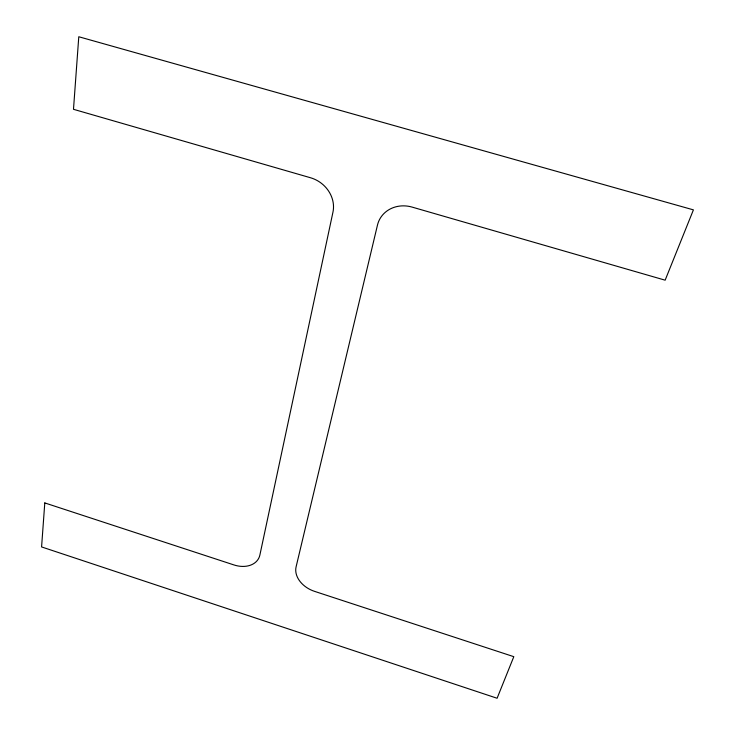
<?xml version="1.0" encoding="UTF-8"?>
<svg xmlns="http://www.w3.org/2000/svg" width="735" height="735" viewBox="0 0 735 735"><rect width="100%" height="100%" fill="white"/><g stroke="black" fill="none" stroke-linecap="round" stroke-linejoin="round"><path stroke-width="1.1" d="M44.789 502.924L41.583 546.932L497.099 698.25L513.811 656.677L314.516 591.344A24.062 17.723 22.6 0 1 296.095 566.86L377.487 225.039A29.336 26.469 25.2 0 1 412.133 207.105L665.147 280.182L693.417 209.87L78.783 36.75L73.491 109.304L310.537 177.76A29.207 25.854 37 0 1 332.973 212.066L259.878 555.044A23.832 17.475 26.3 0 1 233.96 564.939L44.789 502.924"/></g></svg>
